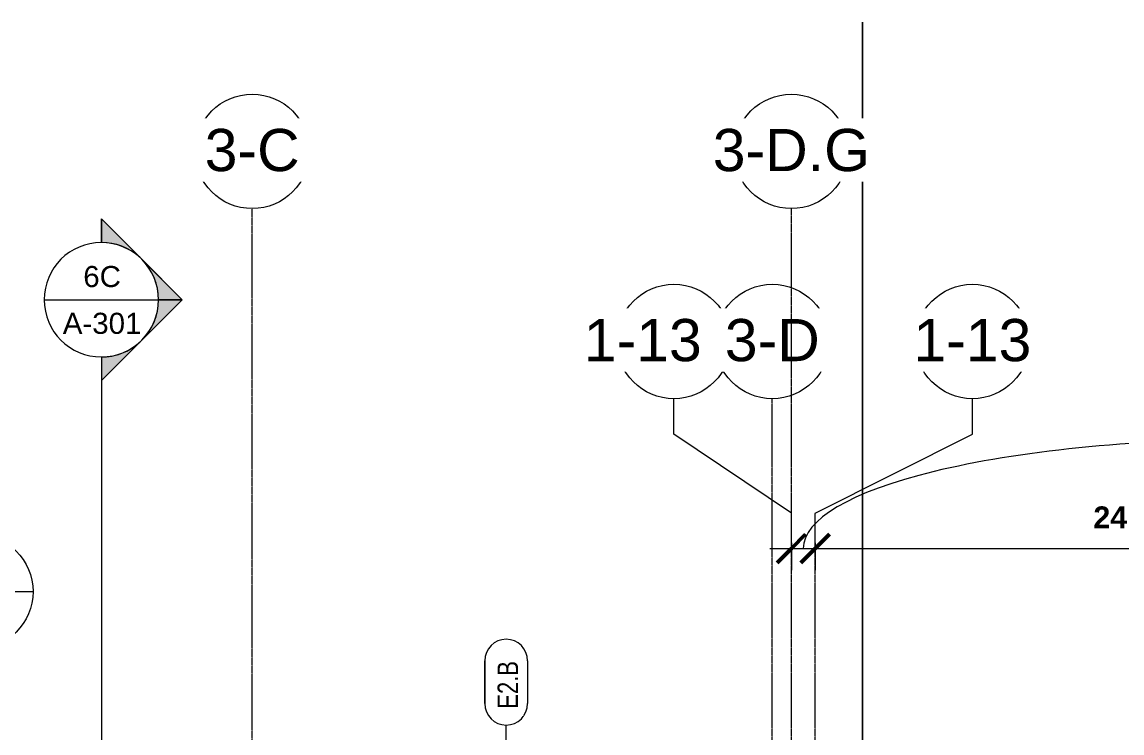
# Model space of a CAD drawing. Header units: inches. Extents: x 21592 to 24810, y -23179 to -20467.
# Drawn here: x 22458.5 to 22920.1, y -20853.4 to -20555.1 of the extents above; entities that cross this region are included whole.
import ezdxf

# ---------------------------------------------------------------- set-up
doc = ezdxf.new("R2010")
doc.units = ezdxf.units.IN
doc.header["$MEASUREMENT"] = 0
doc.linetypes.add('Grid Line 1_2_', pattern=[0.875, 0.5, -0.125, 0.125, -0.125])
for name, color, linetype, lineweight in [('A-ANNO-DIMS', 211, 'Continuous', 9), ('A-ANNO-DIMS-96', 211, 'Continuous', 9), ('A-WALL-IDEN', 211, 'Continuous', 9), ('C-TOPO', 7, 'Continuous', 20), ('EOP-PR', 4, 'Continuous', 140), ('G-ANNO-SYMB', 111, 'Continuous', 9), ('S-GRID', 1, 'Continuous', 9), ('S-GRID-IDEN', 1, 'Continuous', 9)]:
    doc.layers.add(name, color=color, linetype=linetype, lineweight=lineweight)
doc.styles.add('Arial', font='arial.ttf', dxfattribs={"height": 17.703593})
doc.styles.add('Arial_1', font='arial.ttf', dxfattribs={"height": 8.851796})
doc.styles.add('Arial_B', font='arialbd.ttf', dxfattribs={"height": 9.132806})
doc.styles.add('Century Gothic_1', font='GOTHIC.TTF', dxfattribs={"width": 0.8, "height": 8.622671})
doc.dimstyles.new('OD_Dimension', dxfattribs={"dimscale": 12, "dimtxt": 9, "dimasz": 1, "dimexe": 0.75, "dimexo": 0.5, "dimgap": 0.5, "dimtad": 1, "dimdec": 4, "dimrnd": 0.0625, "dimzin": 3, "dimdsep": 46, "dimlunit": 4, "dimtxsty": 'Arial_B', "dimblk1": 'OBLIQUE', "dimblk2": 'OBLIQUE', "dimsah": 1, "dimcen": 0.09, "dimdle": 0.75, "dimazin": 0, "dimtfac": 1, "dimtdec": 4, "dimtix": 1, "dimtmove": 1, "dimatfit": 3, "dimfxl": 1, "dimtvp": 1, "dimtfill": 1, "dimfrac": 2, "dimtolj": 1, "dimtzin": 0, "dimlwd": 13, "dimlwe": 13, "dimarcsym": 2})
doc.dimstyles.new('OD_Dimension_1', dxfattribs={"dimscale": 12, "dimtxt": 9, "dimasz": 1, "dimexe": 0.75, "dimexo": 0.5, "dimgap": 0.5, "dimtad": 1, "dimdec": 4, "dimrnd": 0.0625, "dimzin": 3, "dimdsep": 46, "dimlunit": 4, "dimtxsty": 'Arial_B', "dimblk1": 'OBLIQUE', "dimblk2": 'OBLIQUE', "dimsah": 1, "dimcen": 0.09, "dimdle": 0.75, "dimazin": 0, "dimtfac": 1, "dimtdec": 4, "dimtix": 1, "dimtmove": 0, "dimatfit": 3, "dimfxl": 1, "dimtvp": 1, "dimtfill": 1, "dimfrac": 2, "dimtolj": 1, "dimtzin": 0, "dimlwd": 13, "dimlwe": 13, "dimarcsym": 2})

# ---------------------------------------------------------------- blocks, each defined once
blk = doc.blocks.new('Section - Section Head - Filled-1526-Enlarged First Floor Plan _West_')
at = {"layer": 'G-ANNO-SYMB'}
h = blk.add_hatch(color=256, dxfattribs=at)
edge = h.paths.add_edge_path(flags=0)
edge.add_line((-0.4268, 0.1768), (-0.25, 0.3536))
edge.add_line((-0.25, 0.3536), (-0.25, 0.25))
edge.add_arc((-0.25, 0), 0.25, 90, 135)
h = blk.add_hatch(color=256, dxfattribs=at)
edge = h.paths.add_edge_path(flags=0)
edge.add_arc((-0.25, 0), 0.25, 45, 90)
edge.add_line((-0.25, 0.25), (-0.25, 0.3536))
edge.add_line((-0.25, 0.3536), (-0.0732, 0.1768))
h = blk.add_hatch(color=256, dxfattribs=at)
edge = h.paths.add_edge_path(flags=0)
edge.add_arc((-0.25, 0), 0.2503, 137.9216, 180)
edge.add_line((-0.5003, 0), (-0.6036, 0))
edge.add_line((-0.6036, 0), (-0.4358, 0.1678))
h = blk.add_hatch(color=256, dxfattribs=at)
edge = h.paths.add_edge_path(flags=0)
edge.add_line((-0.0642, 0.1678), (0.1036, 0))
edge.add_line((0.1036, 0), (0.0003, 0))
edge.add_arc((-0.25, 0), 0.2503, 0, 42.0784)
for p, q in [((-0.25, 0.3536), (-0.6036, 0)), ((-0.25, 0.3536), (-0.4268, 0.1768)), ((-0.25, 0.3536), (0.1036, 0)), ((-0.25, 0.25), (-0.25, 0.3536)), ((-0.0732, 0.1768), (-0.25, 0.3536)), ((-0.25, 0.3536), (-0.25, 0.25)), ((-0.4358, 0.1678), (-0.6036, 0)), ((0.1036, 0), (-0.0642, 0.1678)), ((-0.6036, 0), (-0.5003, 0)), ((0.0003, 0), (0.1036, 0)), ((-0.5, 0), (-0.6036, 0)), ((0, 0), (0.1036, 0))]:
    blk.add_line(p, q, dxfattribs=at)
for radius, start, end in [(0.25, 360, 180), (0.25, 90, 135), (0.25, 45, 90), (0.2503, 137.9216, 180), (0.2503, 0, 42.0784), (0.25, 180, 360)]:
    blk.add_arc((-0.25, 0), radius, start, end, dxfattribs=at)
blk = doc.blocks.new('Grid - Grid Head - Circle-14747-Enlarged First Floor Plan _West_')
at = {"layer": 'S-GRID-IDEN'}
blk.add_circle((0, 0), 0.25, dxfattribs=at)
blk = doc.blocks.new('DIMBLOCK2-Enlarged First Floor Plan _West_')
at = {"layer": 'A-ANNO-DIMS-96', "lineweight": 50}
for p, q in [((22781.39, -20776.03), (22787.39, -20770.03)), ((22791.39, -20776.03), (22797.39, -20770.03)), ((22781.39, -20776.03), (22775.39, -20782.03)), ((22791.39, -20776.03), (22785.39, -20782.03))]:
    blk.add_line(p, q, dxfattribs=at)
at = {"layer": 'A-ANNO-DIMS-96', "lineweight": 13}
for p, q in [((22772.39, -20776.03), (22791.39, -20776.03)), ((22781.39, -20773.55), (22781.39, -20785.03)), ((22781.39, -20776.03), (22781.39, -20773.55)), ((22791.39, -20773.55), (22791.39, -20785.03)), ((22791.39, -20776.03), (22791.39, -20773.55))]:
    blk.add_line(p, q, dxfattribs=at)
blk.add_ellipse((22973.73, -20776.03), major_axis=(187.34, 0), ratio=0.24414, start_param=1.570796, end_param=3.141593, dxfattribs=at)
at = {"layer": 'A-ANNO-DIMS-96', "color": 0, "lineweight": 13, "insert": (22973.73, -20725.73), "char_height": 9.1328, "width": 150.3429, "attachment_point": 1, "line_spacing_factor": 0.938532, "style": 'Arial_B', "bg_fill": 3, "box_fill_scale": 1.25, "bg_fill_color": 0, "bg_fill_transparency": 0}
blk.add_mtext('10" GIRT @ 2-STORY', dxfattribs=at)
blk = doc.blocks.new('_Oblique')
at = {"color": 0, "linetype": 'ByBlock', "lineweight": -2}
blk.add_line((-0.5, -0.5), (0.5, 0.5), dxfattribs=at)
blk = doc.blocks.new('DIMBLOCK3-Enlarged First Floor Plan _West_')
at = {"layer": 'A-ANNO-DIMS-96', "lineweight": 50}
for p, q in [((22791.39, -20776.03), (22797.39, -20770.03)), ((23085.89, -20776.03), (23091.89, -20770.03)), ((22791.39, -20776.03), (22785.39, -20782.03)), ((23085.89, -20776.03), (23079.89, -20782.03))]:
    blk.add_line(p, q, dxfattribs=at)
at = {"layer": 'A-ANNO-DIMS-96', "lineweight": 13}
for p, q in [((22791.39, -20773.55), (22791.39, -20785.03)), ((22791.39, -20776.03), (22791.39, -20773.55)), ((22791.39, -20776.03), (23085.89, -20776.03)), ((23085.89, -20773.55), (23085.89, -20785.03)), ((23085.89, -20776.03), (23085.89, -20773.55))]:
    blk.add_line(p, q, dxfattribs=at)
at = {"layer": 'A-ANNO-DIMS-96', "color": 0, "lineweight": 13, "insert": (22908.14, -20758.33), "char_height": 9.1328, "width": 73.2, "attachment_point": 1, "line_spacing_factor": 0.938532, "style": 'Arial_B', "bg_fill": 3, "box_fill_scale": 1.25, "bg_fill_color": 0, "bg_fill_transparency": 0}
blk.add_mtext('24\' - 6 1/2"', dxfattribs=at)
blk = doc.blocks.new('Wall Tag - 1_4_-1369832-Enlarged First Floor Plan _West_')
at = {"layer": 'A-WALL-IDEN', "color": 153}
for p, q in [((-0.0822, 0.0968), (0.1053, 0.0968)), ((0.1053, 0.0968), (-0.0822, 0.0968)), ((-0.0822, -0.0907), (0.1053, -0.0907)), ((-0.0822, -0.0907), (0.1053, -0.0907))]:
    blk.add_line(p, q, dxfattribs=at)
for centre, start, end in [((-0.0822, 0.0031), 90, 270), ((-0.0822, 0.0031), 90, 270), ((0.1053, 0.0031), 270, 90), ((0.1053, 0.0031), 270, 90)]:
    blk.add_arc(centre, 0.0937, start, end, dxfattribs=at)

msp = doc.modelspace()

# ---------------------------------------------------------------- linework, layer by layer
at = {"layer": 'A-WALL-IDEN', "color": 153}
msp.add_line((22661.74211, -20894.67781), (22661.74211, -20850.07313), dxfattribs=at)
at = {"layer": 'C-TOPO', "color": 43, "lineweight": 13}
for p, q in [((22811.23535, -20891.55322), (22811.23535, -20555.07279)), ((22811.23535, -20555.07279), (22811.23535, -20891.55322))]:
    msp.add_line(p, q, dxfattribs=at)
at = {"layer": 'EOP-PR', "color": 43, "lineweight": 13}
msp.add_line((22811.23523, -20891.55281), (22811.23523, -20555.07279), dxfattribs=at)
at = {"layer": 'G-ANNO-SYMB'}
for p, q in [((22467.854, -20671.61128), (22515.854, -20671.61128)), ((22491.854, -20695.61128), (22491.854, -23072.22867)), ((22415.17362, -20794.08211), (22463.17362, -20794.08211))]:
    msp.add_line(p, q, dxfattribs=at)
at = {"layer": 'S-GRID', "linetype": 'Grid Line 1_2_'}
for p, q in [((22555.14023, -23049.14903), (22555.14023, -20633.37408)), ((22781.39023, -22389.5762), (22781.39023, -20761.12653)), ((22791.39023, -22389.5762), (22791.39023, -20761.12653))]:
    msp.add_line(p, q, dxfattribs=at)
at = {"layer": 'S-GRID'}
for p, q in [((22732.09373, -20727.98985), (22732.09373, -20713.12653)), ((22857.36517, -20727.98985), (22857.36517, -20713.12653)), ((22781.39023, -20761.12653), (22732.09373, -20727.98985)), ((22791.39023, -20761.12653), (22857.36517, -20727.98985))]:
    msp.add_line(p, q, dxfattribs=at)

# ---------------------------------------------------------------- block references
at = {"layer": 'A-WALL-IDEN', "color": 153, "xscale": 95.99999999999994, "yscale": 95.99999999999994, "zscale": 95.99999999999994, "rotation": 89.99999999999991}
msp.add_blockref('Wall Tag - 1_4_-1369832-Enlarged First Floor Plan _West_', (22662.03582, -20833.17781), dxfattribs=at)
at = {"layer": 'G-ANNO-SYMB', "xscale": 95.99999999999994, "yscale": 95.99999999999994, "zscale": 95.99999999999994, "rotation": 269.9999999999996}
msp.add_blockref('Section - Section Head - Filled-1526-Enlarged First Floor Plan _West_', (22491.854, -20695.61128), dxfattribs=at)
at = {"layer": 'G-ANNO-SYMB', "extrusion": (0, 0, -1), "xscale": 95.99999999999994, "yscale": 95.99999999999994, "zscale": 95.99999999999994, "rotation": 270.0000000000003}
msp.add_blockref('Section - Section Head - Filled-1526-Enlarged First Floor Plan _West_', (-22439.17362, -20818.08211), dxfattribs=at)
at = {"layer": 'S-GRID-IDEN', "xscale": 95.99999999999994, "yscale": 95.99999999999994, "zscale": 95.99999999999994}
for p in [(22555.14023, -20609.37408), (22781.39023, -20609.37408), (22732.09373, -20689.12653), (22857.36517, -20689.12653)]:
    msp.add_blockref('Grid - Grid Head - Circle-14747-Enlarged First Floor Plan _West_', p, dxfattribs=at)

# ---------------------------------------------------------------- texts
at = {"layer": 'G-ANNO-SYMB', "char_height": 8.851796, "attachment_point": 2, "line_spacing_factor": 0.938532, "style": 'Arial_1'}
for s, insert, width in [('6C', (22492.16137, -20657.44215), 18.792), ('A-301', (22492.16137, -20677.0784), 39.312)]:
    msp.add_mtext(s, dxfattribs=dict(at, insert=insert, width=width))

# ---------------------------------------------------------------- next in the draw order: texts
at = {"layer": 'A-WALL-IDEN', "insert": (22658.10148, -20833.20667), "char_height": 8.622671, "width": 21.924, "attachment_point": 2, "rotation": 90, "line_spacing_factor": 0.984117, "style": 'Century Gothic_1', "bg_fill": 3, "box_fill_scale": 1.25, "bg_fill_color": 0, "bg_fill_transparency": 0}
msp.add_mtext('E2.B', dxfattribs=at)
at = {"layer": 'S-GRID-IDEN', "char_height": 17.703593, "attachment_point": 2, "line_spacing_factor": 0.938532, "style": 'Arial', "bg_fill": 3, "box_fill_scale": 1.25, "bg_fill_color": 0, "bg_fill_transparency": 0}
for s, insert, width in [('3-C', (22555.13561, -20599.93721), 47.304), ('3-D.G', (22781.38561, -20599.93721), 78.408), ('1-13.G', (22732.08912, -20679.68966), 90.072), ('1-13', (22857.36056, -20679.68966), 58.968)]:
    msp.add_mtext(s, dxfattribs=dict(at, insert=insert, width=width))

# ---------------------------------------------------------------- next in the draw order: dimensions: what is measured, and where the dimension line sits
at = {"layer": 'A-ANNO-DIMS', "lineweight": 13}
dim = msp.add_linear_dim(base=(22791.39023, -20776.031), p1=(22781.39023, -20767.54572), p2=(22791.39023, -20767.54572), dimstyle='OD_Dimension', override={"dimpost": '<>GIRT @ 2-STORY', "dimfxl": 10}, dxfattribs=at)
dim.commit()
dim.dimension.update_dxf_attribs({"geometry": 'DIMBLOCK2-Enlarged First Floor Plan _West_', "text_midpoint": (23048.89825, -20731.82188), "dimtype": 160})

# ---------------------------------------------------------------- next in the draw order: linework, layer by layer
at = {"layer": 'S-GRID', "linetype": 'Grid Line 1_2_'}
msp.add_line((22773.39023, -22389.5762), (22773.39023, -20713.12653), dxfattribs=at)

# ---------------------------------------------------------------- next in the draw order: block references
at = {"layer": 'S-GRID-IDEN', "xscale": 95.99999999999994, "yscale": 95.99999999999994, "zscale": 95.99999999999994}
msp.add_blockref('Grid - Grid Head - Circle-14747-Enlarged First Floor Plan _West_', (22773.39023, -20689.12653), dxfattribs=at)

# ---------------------------------------------------------------- next in the draw order: dimensions: what is measured, and where the dimension line sits
at = {"layer": 'A-ANNO-DIMS', "lineweight": 13}
dim = msp.add_linear_dim(base=(23085.89023, -20776.031), p1=(22791.39023, -20767.54572), p2=(23085.89023, -20767.54572), dimstyle='OD_Dimension_1', override={"dimpost": '<>', "dimfxl": 294.5}, dxfattribs=at)
dim.commit()
dim.dimension.update_dxf_attribs({"geometry": 'DIMBLOCK3-Enlarged First Floor Plan _West_', "text_midpoint": (22938.64023, -20765.30885)})

# ---------------------------------------------------------------- next in the draw order: texts
at = {"layer": 'S-GRID-IDEN', "insert": (22773.38561, -20679.68966), "char_height": 17.703593, "width": 47.304, "attachment_point": 2, "line_spacing_factor": 0.938532, "style": 'Arial', "bg_fill": 3, "box_fill_scale": 1.25, "bg_fill_color": 0, "bg_fill_transparency": 0}
msp.add_mtext('3-D', dxfattribs=at)

# ---------------------------------------------------------------- next in the draw order: linework, layer by layer
at = {"layer": 'S-GRID', "linetype": 'Grid Line 1_2_'}
msp.add_line((22781.39023, -22389.5762), (22781.39023, -20633.37408), dxfattribs=at)

doc.saveas('drawing.dxf')
